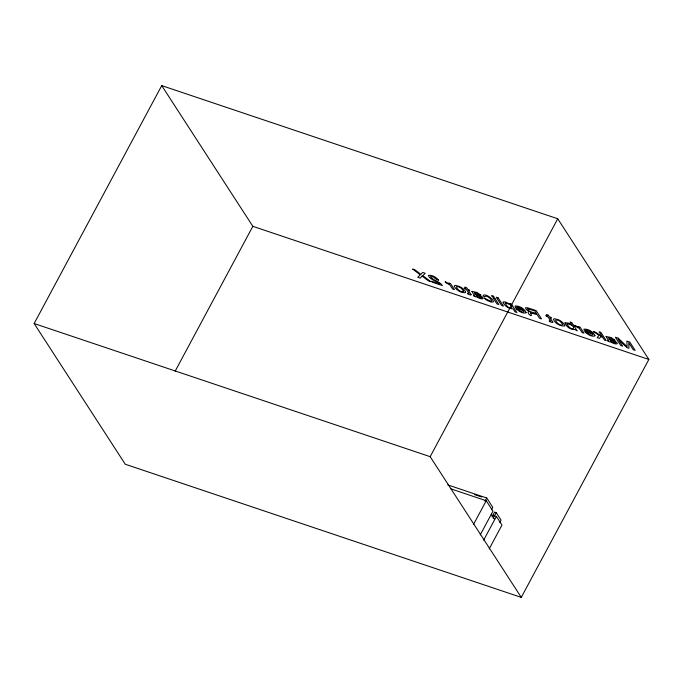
<?xml version="1.0" encoding="UTF-8"?>
<svg xmlns="http://www.w3.org/2000/svg" width="683" height="683" viewBox="0 0 683 683"><rect width="100%" height="100%" fill="white"/><g stroke="black" fill="none" stroke-linecap="round" stroke-linejoin="round"><path stroke-width="1.02" d="M34.15 323.537L161.726 85.614L557.738 218.756L648.85 359.463L521.274 597.386L125.262 464.244L34.15 323.537L430.162 456.679L521.274 597.386M175.181 371.142L252.838 226.321L161.726 85.614M430.162 456.679L557.738 218.756M485.007 501.16L486.706 497.984L447.792 484.904M473.43 524.612L486.228 500.75L450.84 488.849M491.478 509.706L492.759 507.332L486.706 497.984M480.226 534.9L492.964 511.149L486.228 500.75M492.025 516.835L494.577 512.071L496.174 512.6L501.083 520.19L499.802 522.572M493.194 518.158L496.174 512.6M483.641 540.176L496.379 516.425L492.878 515.247M489.173 548.927L501.971 525.065L496.379 516.425M252.838 226.321L648.85 359.463M474.745 494.654L481.703 496.993M491.256 514.325L494.671 519.601M471.927 291.385L474.378 295.526L473.362 295.432L473.848 296.183L475.949 296.9L476.282 296.354C477.912 298.736 486.842 300.435 481.387 296.422C474.557 294.894 470.852 289.49 479.201 294.663L480.926 295.244L477.016 292.452L471.927 291.385M606.111 336.488L608.562 340.638L607.546 340.544L608.032 341.295L610.132 342.004L610.465 341.457C612.088 343.848 621.026 345.538 615.562 341.534C608.732 340.006 605.027 334.602 613.385 339.775L615.101 340.356L611.2 337.564L606.111 336.488M530.298 312.788C534.576 319.499 525.133 312.336 529.086 311.533L526.26 309.553L525.423 307.802L527.66 307.794L536.155 310.594L541.542 318.918L539.502 318.235L537.197 314.667L530.298 312.788M516.92 307.06L517.082 307.948L523.187 309.997L520.224 307.691L516.92 307.06M585.758 330.205L585.92 331.084L592.024 333.142L589.062 330.837L585.758 330.205M491.504 300.52L491.427 301.041A2.689 0.82 28.2 0 1 490.309 301.118L484.162 297.95L485.374 299.171A4.482 1.366 28.2 0 0 487.653 300.691L491.333 302.134L493.476 301.852C493.536 298.667 483.735 292.264 482.941 296.063L484.734 296.67C486.219 294.757 490.744 298.351 491.504 300.52M565.003 322.888C565.959 326.798 571.09 330.009 574.992 329.556L577.195 330.905L571.782 322.555L569.989 321.949L571.944 324.971L568.094 322.974L565.003 322.888M503.183 302.125L503.115 302.509C504.703 306.155 509.083 309.117 513.061 308.81L515.067 311.909L516.911 312.532L511.439 304.072L509.638 303.465L510.158 304.276L505.258 301.895L503.183 302.125M465.567 292.111L465.208 292.768C460.888 292.836 455.911 290.104 454.169 286.032L455.202 285.349L458.891 286.288A5.387 1.648 28.2 0 1 462.084 288.03L464.508 290.181L465.567 292.111M564.739 325.45L564.389 326.107C560.06 326.175 555.091 323.443 553.35 319.371L554.374 318.696L558.062 319.635A5.387 1.648 28.2 0 1 561.264 321.377L563.688 323.529L564.739 325.45M567.121 323.853L567.027 324.374C573.6 334.021 577.69 325.125 567.121 323.853M463.544 291.112C461.29 294.407 452.061 284.248 459.172 287.073A2.988 0.914 28.2 0 1 461.273 288.303L463.544 291.112M562.724 324.451C560.461 327.746 551.232 317.586 558.352 320.412A2.988 0.914 28.2 0 1 560.453 321.65L562.724 324.451M471.099 294.697L470.536 295.047L468.043 294.211L467.522 293.4L468.973 293.519L466.404 289.566L464.116 288.141L465.866 288.73L464.773 287.039L466.634 287.663L467.735 289.361L469.221 289.857L469.759 290.693L468.273 290.19L471.099 294.697M552.769 322.154L552.205 322.504L549.713 321.667L549.192 320.865L550.643 320.984L548.073 317.023L545.785 315.597L547.535 316.186L546.443 314.496L548.304 315.119L549.405 316.818L550.891 317.313L551.429 318.15L549.943 317.646L552.769 322.154M526.098 312.481L526.004 312.865C522.606 313.898 518.884 311.132 516.391 308.972C518.79 309.254 521.872 313.429 524.074 311.576L523.759 310.825L515.716 308.118L515.059 306.01C519.302 305.583 524.339 308.528 526.098 312.481M594.936 335.618L594.842 336.01C591.444 337.035 587.721 334.277 585.229 332.117C587.628 332.39 590.71 336.574 592.912 334.721L592.596 333.961L584.554 331.264L583.897 329.155C588.14 328.728 593.177 331.665 594.936 335.618M428.369 275.394C429.727 280.056 436.642 280.474 439.715 283.932L431.699 281.234L432.322 282.199L442.396 285.588C439.536 281.2 433.27 280.773 430.401 276.624L433.346 276.948L436.77 279.603L438.648 280.235C436.326 277.375 432.066 274.634 428.369 275.394M505.3 303.013C509.04 312.566 518.004 305.89 505.3 303.013M600.946 336.497L599.503 338.409L597.147 337.615L599.128 335.31L593.459 331.622L595.815 332.416L602.218 336.591L599.085 331.759L600.861 332.348L606.248 340.672L604.481 340.074L603.004 337.803L600.946 336.497M422.103 276.086L420.258 278.143L417.723 277.289L420.267 274.805L412.583 269.051L415.016 269.87L420.89 274.335L422.666 272.44L425.219 273.302L422.794 275.659L430.947 281.738L428.489 280.909L422.103 276.086M527.814 308.836C528.07 312.208 534.337 312.336 536.582 313.728L534.746 310.885L527.814 308.836M481.353 297.728L477.844 296.789L474.898 294.1L479.842 296.251L481.353 297.728M615.537 342.84L612.028 341.901L609.082 339.212L614.026 341.355L615.537 342.84M446.119 282.83L445.137 281.678L449.465 284.034L448.791 282.993L450.541 283.582L454.468 289.643L452.624 289.029L449.79 284.862L446.119 282.83M575.632 326.372L574.651 325.219L578.988 327.584L578.305 326.534L580.063 327.123L583.991 333.193L582.147 332.57L579.304 328.412L575.632 326.372M493.476 296.251L491.598 295.619L492.349 296.772L494.227 297.404L493.476 296.251M498.086 297.797L496.242 297.182L501.629 305.497L503.473 306.121L498.086 297.797M618.243 338.196L615.357 337.223L620.745 345.547L622.683 346.196L618.098 339.161L626.934 347.63L628.958 348.304L628.736 342.738L633.226 349.747L635.173 350.396L629.786 342.081L626.866 341.09L627.096 346.674L618.243 338.196M494.953 298.531L493.075 297.899L496.985 303.944L498.863 304.567L494.953 298.531"/></g></svg>
